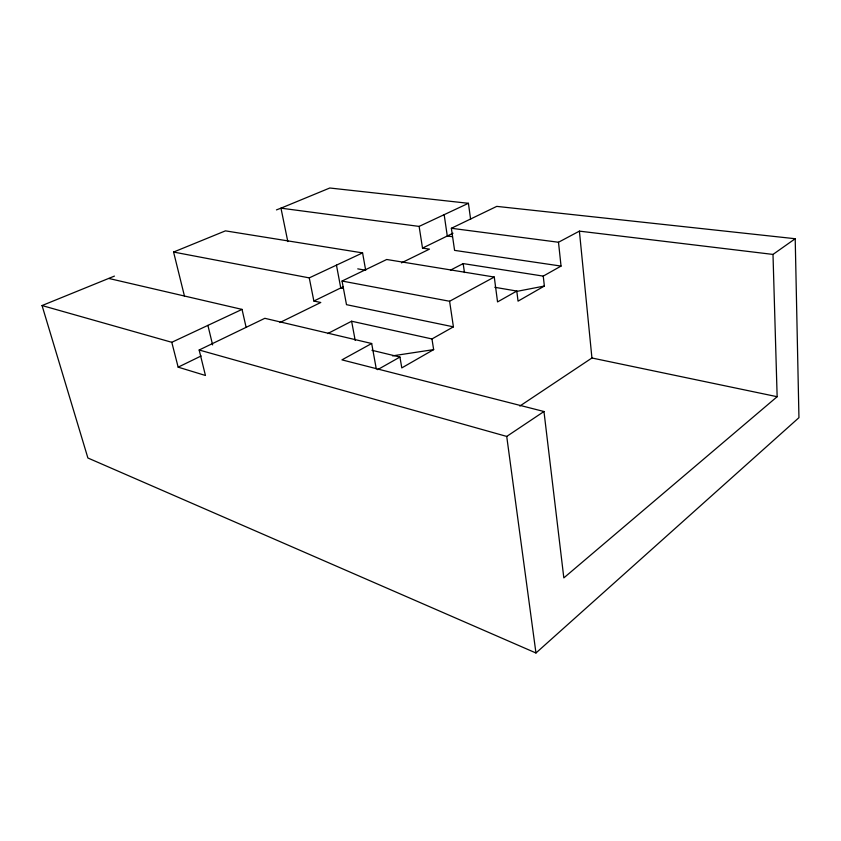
<?xml version="1.0" encoding="UTF-8"?>
<svg xmlns="http://www.w3.org/2000/svg" width="841" height="841" viewBox="0 0 841 841"><rect width="100%" height="100%" fill="white"/><g stroke="black" fill="none" stroke-linecap="round" stroke-linejoin="round"><path stroke-width="1.26" d="M114.429 276.1L42.05 305.546L87.895 457.998L535.959 652.994L798.95 417.662L795.208 238.728L496.758 206.381L451.375 228.279L454.582 250.376L561.042 266.082L558.498 242.25L579.396 231.128L772.995 254.424L795.208 238.728M772.995 254.424L777.147 396.71L563.827 577.893L543.969 411.512L341.951 359.864L371.68 343.506L376.295 369.01M42.05 305.546L171.785 342.298L178.155 367.16L205.446 375.475L199.159 350.003L506.724 436.426L543.969 411.512M519.833 406.056L591.927 357.993L777.147 396.71M327.706 333.583L351.612 321.23L431.969 338.955L433.651 349.614L401.798 367.906L399.938 357.047L371.932 350.287M561.042 266.082L543.244 276.111L544.369 286.045L518.045 301.152L516.795 291.049L494.792 287.296M377.641 369.662L399.938 357.047M431.969 338.955L453.415 326.844L449.599 301.257L494.277 277.046L497.546 301.919L516.795 291.049M450.44 270.171L463.17 263.59L543.244 276.111M279.958 322.524L320.768 302.487L313.872 301.036L309.257 277.887L173.582 252.048L184.484 296.19M401.493 262.855L429.457 249.125L422.508 248.095L419.123 226.408L280.968 208.158L276.437 209.903M178.155 367.16L201.146 355.964M313.872 301.036L343.107 286.792M422.508 248.095L453.005 233.22M199.159 350.003L264.841 318.308L371.68 343.506M453.415 326.844L346.492 304.663L342.056 281.041L386.713 259.491L494.277 277.046M171.785 342.298L242.04 309.393L246.056 327.075M309.257 277.887L362.587 252.899L365.698 270.36M419.123 226.408L468.416 203.301L470.624 219.364M173.582 252.048L225.441 230.855L362.587 252.899M516.069 291.533L544.369 286.045M392.495 355.869L433.651 349.614M468.416 203.301L329.788 188.006L280.968 208.158L287.811 241.567M451.375 228.279L558.498 242.25M452.426 236.699L447.286 236.006L444.164 214.665M357.751 268.857L364.763 270.087M342.056 281.041L449.599 301.257M343.317 288.431L340.752 287.937L336.453 265.136M108.92 278.476L242.04 309.393M207.906 325.372L212.615 344.915M351.612 321.23L355.207 340.447M463.17 263.59L464.453 272.558M506.724 436.426L535.959 652.994M579.396 231.128L591.927 357.993"/></g></svg>
